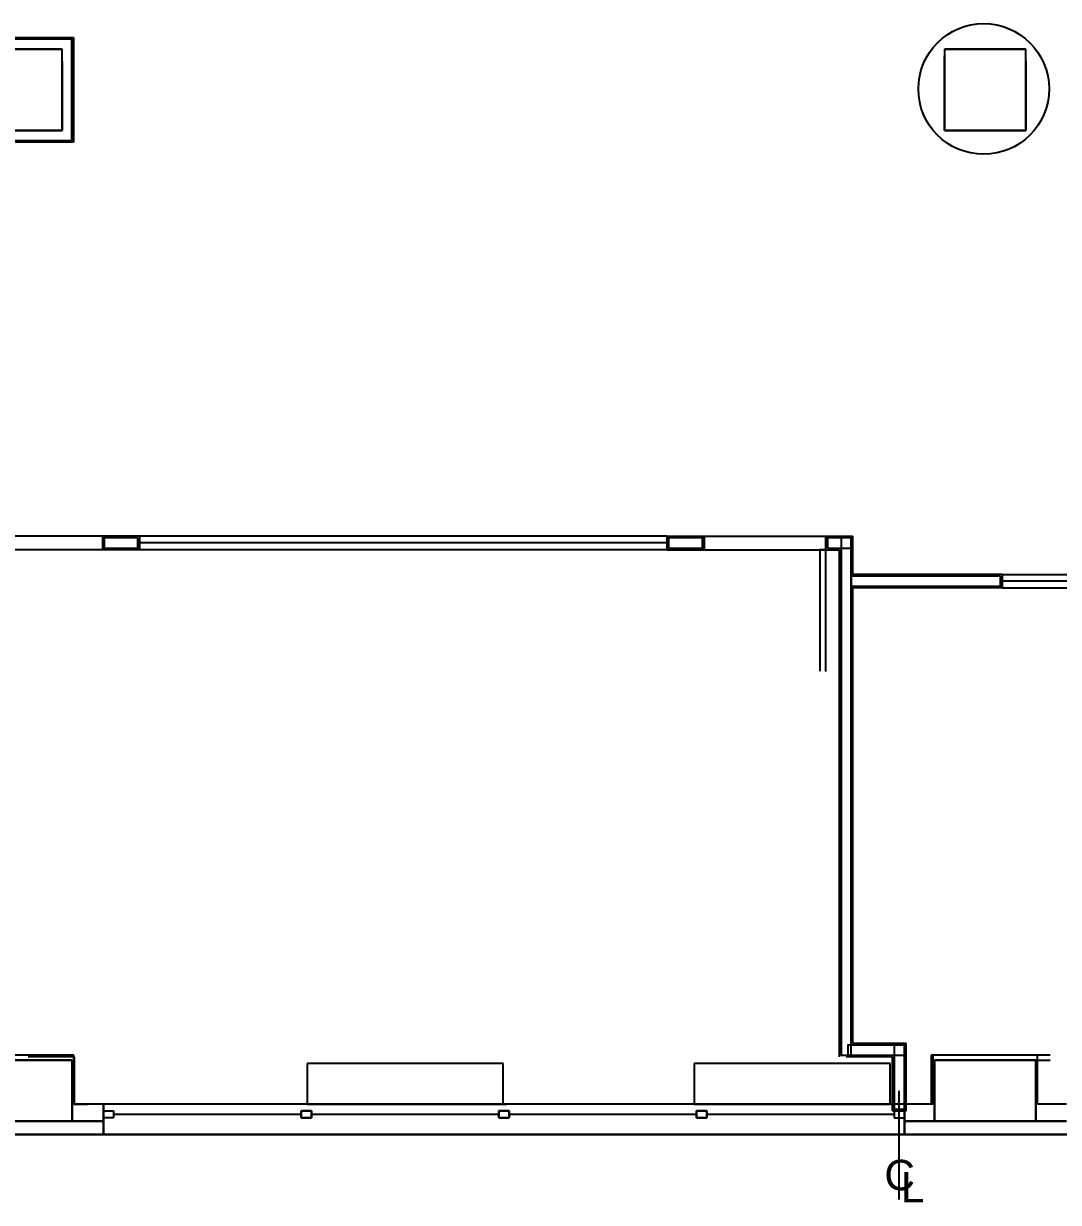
# Model space of a CAD drawing. Extents: x -170 to 1783, y -20 to 1205.
# Drawn here: x 631.6 to 937.7, y -20.1 to 328.6 of the extents above; entities that cross this region are included whole.
import ezdxf

# ---------------------------------------------------------------- set-up
doc = ezdxf.new("R2010")
doc.units = 0
doc.header["$LTSCALE"] = 96
doc.header["$MEASUREMENT"] = 0
for name, color, linetype in [('_DIM_A', 7, 'Continuous'), ('A-E-COLM_A', 7, 'Continuous'), ('A-GLAZ_A', 7, 'Continuous'), ('A-WALL-BLOW_A', 7, 'Continuous'), ('A-WALL-EXIST_A', 7, 'Continuous'), ('A-WALL-EXT_A', 7, 'Continuous'), ('I-E-FILL-DMSE_A', 7, 'Continuous'), ('I-E-WALL-DMSE_A', 7, 'Continuous'), ('I-E-WALL_A', 7, 'Continuous'), ('I-MECH_A', 7, 'Continuous'), ('I-N-CEIL-GRID_A', 7, 'Continuous'), ('I-N-DOOR_A', 7, 'Continuous'), ('I-N-FILL-TNT_A', 7, 'Continuous'), ('I-N-GLAZ_A', 7, 'Continuous'), ('I-N-WALL_A', 7, 'Continuous'), ('MAIN', 7, 'Continuous'), ('X-BASE-04-EXISTING', 7, 'Continuous'), ('X-BASE-04-EXISTING_A', 7, 'Continuous')]:
    doc.layers.add(name, color=color, linetype=linetype)
doc.styles.add('ARIAL', font='arial.ttf')

# ---------------------------------------------------------------- blocks, each defined once
blk = doc.blocks.new('-DR90')
at = {"color": 7, "linetype": 'Continuous'}
for p, q in [((0, 1), (0, 0)), ((0.0486, 0), (0.0486, 0.9988)), ((0, 0), (0.0486, 0))]:
    blk.add_line(p, q, dxfattribs=at)
blk = doc.blocks.new('_BL_0000')
at = {"layer": 'X-BASE-04-EXISTING', "color": 92, "linetype": 'Continuous'}
for p, q in [((15, 18), (-15, 18)), ((-15, 18), (-15, 0)), ((15, 0), (15, 18)), ((-15, 0), (15, 0)), ((-15, 0), (-15, 0))]:
    blk.add_line(p, q, dxfattribs=at)
blk = doc.blocks.new('_BL_0001')
at = {"layer": 'X-BASE-04-EXISTING', "color": 92, "linetype": 'Continuous'}
for p, q in [((12, 12), (-12, 12)), ((-12, 12), (-12, -12)), ((12, -12), (12, 12)), ((-12, -12), (12, -12)), ((-12, -12), (-12, -12))]:
    blk.add_line(p, q, dxfattribs=at)
blk = doc.blocks.new('8X30')
at = {"color": 7, "linetype": 'Continuous'}
for p, q in [((15, 18), (-15, 18)), ((-15, 18), (-15, 0)), ((15, 0), (15, 18)), ((-15, 0), (15, 0)), ((-15, 0), (-15, 0))]:
    blk.add_line(p, q, dxfattribs=at)

msp = doc.modelspace()

# ---------------------------------------------------------------- linework, layer by layer
at = {"layer": '_DIM_A', "color": 212, "linetype": 'Continuous'}
msp.add_line((890.625, -19.17976), (890.625, 13), dxfattribs=at)
at = {"layer": 'A-E-COLM_A', "color": 7, "linetype": 'Continuous'}
for p, q in [((616, 22), (646, 22)), ((646.625, 23), (633, 23)), ((646, 22), (646, 9)), ((646.625, 9), (646.625, 23)), ((900, 23.5), (900, 9)), ((935.25, 23.5), (900, 23.5)), ((901, 9), (901, 22)), ((901, 22), (935.25, 22))]:
    msp.add_line(p, q, dxfattribs=at)
at = {"layer": 'A-GLAZ_A', "color": 212, "linetype": 'Continuous'}
for p, q in [((655.25, 5), (655.25, 7)), ((655.25, 7), (658.25, 7)), ((658.25, 7), (658.25, 5)), ((716.71875, 7), (713.71875, 7)), ((713.71875, 7), (713.71875, 5)), ((713.71875, 5), (713.71875, 7)), ((713.71875, 7), (716.71875, 7)), ((716.71875, 5), (716.71875, 7)), ((716.71875, 7), (716.71875, 5)), ((775.1875, 7), (772.1875, 7)), ((772.1875, 7), (772.1875, 5)), ((772.1875, 5), (772.1875, 7)), ((772.1875, 7), (775.1875, 7)), ((775.1875, 5), (775.1875, 7)), ((775.1875, 7), (775.1875, 5)), ((833.65625, 7), (830.65625, 7)), ((830.65625, 7), (830.65625, 5)), ((830.65625, 5), (830.65625, 7)), ((830.65625, 7), (833.65625, 7)), ((833.65625, 5), (833.65625, 7)), ((833.65625, 7), (833.65625, 5)), ((892.125, 7), (889.125, 7)), ((889.125, 7), (889.125, 5)), ((892.125, 5), (892.125, 7)), ((658.25, 5), (655.25, 5)), ((713.71875, 6), (658.25, 6)), ((658.25, 5), (658.25, 5)), ((713.71875, 5), (716.71875, 5)), ((713.71875, 5), (713.71875, 5)), ((716.71875, 5), (713.71875, 5)), ((772.1875, 6), (716.71875, 6)), ((716.71875, 5), (716.71875, 5)), ((772.1875, 5), (775.1875, 5)), ((772.1875, 5), (772.1875, 5)), ((775.1875, 5), (772.1875, 5)), ((830.65625, 6), (775.1875, 6)), ((775.1875, 5), (775.1875, 5)), ((830.65625, 5), (833.65625, 5)), ((830.65625, 5), (830.65625, 5)), ((833.65625, 5), (830.65625, 5)), ((889.125, 6), (833.65625, 6)), ((833.65625, 5), (833.65625, 5)), ((889.125, 5), (892.125, 5)), ((889.125, 5), (889.125, 5))]:
    msp.add_line(p, q, dxfattribs=at)
at = {"layer": 'A-WALL-BLOW_A', "color": 5, "linetype": 'Continuous'}
for p, q in [((655.25, 9), (655.25, 0)), ((892.125, 9), (655.25, 9)), ((892.125, 0), (892.125, 9)), ((655.25, 0), (892.125, 0))]:
    msp.add_line(p, q, dxfattribs=at)
at = {"layer": 'A-WALL-EXIST_A', "color": 2, "linetype": 'Continuous'}
for p, q in [((619, 321), (643, 321)), ((904, 321), (928, 321)), ((643, 317.5), (643, 297)), ((904, 297), (904, 319)), ((928, 317.5), (928, 297)), ((643, 297), (619, 297)), ((928, 297), (904, 297)), ((616, 22), (646, 22)), ((646.5, 23.5), (633, 23.5)), ((646, 22), (646, 9)), ((646.5, 9), (646.5, 23.5)), ((900.5, 23.5), (900.5, 9)), ((918, 23.5), (900.5, 23.5)), ((901, 7.5), (901, 22)), ((901, 22), (931, 22)), ((931.5, 23.5), (922, 23.5)), ((931, 22), (931, 9)), ((931.5, 9), (931.5, 23.5)), ((646.5, 9), (650.5, 9)), ((770.5, 9), (774.5, 9))]:
    msp.add_line(p, q, dxfattribs=at)
at = {"layer": 'A-WALL-EXT_A', "color": 2, "linetype": 'Continuous'}
for p, q in [((646, 9), (646, 4)), ((655.25, 9), (646.5, 9)), ((655.25, 4), (655.25, 9)), ((892.125, 9), (892.125, 4)), ((900.5, 9), (892.125, 9)), ((901, 4), (901, 7.5)), ((931, 9), (931, 4)), ((940.125, 9), (931.5, 9)), ((655.25, 4), (607.25, 4)), ((646, 4), (655.25, 4)), ((655.25, 0), (655.25, 4)), ((892.125, 4), (892.125, 0)), ((940.125, 4), (892.125, 4)), ((892.125, 4), (901, 4)), ((931, 4), (940.125, 4)), ((607.25, 0), (655.25, 0)), ((892.125, 0), (940.125, 0))]:
    msp.add_line(p, q, dxfattribs=at)
at = {"layer": 'I-E-FILL-DMSE_A', "color": 132, "linetype": 'Continuous'}
msp.add_3dface([(615.87506, 294), (645.87506, 294), (645.87506, 324), (615.87506, 324)], dxfattribs=at)
at = {"layer": 'I-E-WALL-DMSE_A', "color": 40, "linetype": 'Continuous'}
for p, q in [((615.375, 324.5), (646.375, 324.5)), ((646.375, 324.5), (646.375, 293.5)), ((646.375, 293.5), (615.375, 293.5))]:
    msp.add_line(p, q, dxfattribs=at)
at = {"layer": 'I-E-WALL_A', "color": 132, "linetype": 'Continuous'}
for p, q in [((619, 321), (643, 321)), ((904, 321), (928, 321)), ((643, 317.5), (643, 297)), ((904, 297), (904, 319)), ((928, 317.5), (928, 297)), ((643, 297), (619, 297)), ((928, 297), (904, 297)), ((616, 22), (646, 22)), ((646.5, 23.5), (629, 23.5)), ((646, 22), (646, 9)), ((646.5, 9), (646.5, 23.5)), ((918, 23.5), (900.5, 23.5)), ((900.5, 23.5), (900.5, 9)), ((901, 7.5), (901, 22)), ((901, 22), (931, 22)), ((931.5, 23.5), (922, 23.5)), ((931, 22), (931, 9)), ((931.5, 9), (931.5, 23.5)), ((646.5, 9), (650.5, 9))]:
    msp.add_line(p, q, dxfattribs=at)
at = {"layer": 'I-MECH_A', "color": 7, "linetype": 'Continuous'}
for p, q in [((773.45312, 21), (715.45312, 21)), ((715.45312, 21), (715.45312, 9)), ((773.45312, 9), (773.45312, 21)), ((887.92716, 21), (829.92715, 21)), ((829.92715, 21), (829.92715, 9)), ((887.92716, 9), (887.92716, 21)), ((715.45312, 9), (773.45312, 9)), ((773.45312, 9), (773.45312, 9)), ((773.45312, 9), (773.45312, 9)), ((829.92715, 9), (887.92716, 9)), ((887.92716, 9), (887.92716, 9)), ((887.92716, 9), (887.92716, 9))]:
    msp.add_line(p, q, dxfattribs=at)
at = {"layer": 'I-N-CEIL-GRID_A', "color": 30, "linetype": 'Continuous'}
for p, q in [((654.91095, 176.99723), (618.91095, 176.99723)), ((821.90356, 176.99723), (665.90356, 176.99723)), ((832.91179, 176.99723), (868.91179, 176.99723)), ((654.91095, 172.99723), (618.91095, 172.99723)), ((821.90356, 172.99723), (665.90356, 172.99723)), ((832.91179, 172.99723), (868.91179, 172.99723)), ((921.02416, 165.68751), (945.02416, 165.68751)), ((921.02416, 161.68751), (945.02416, 161.68751))]:
    msp.add_line(p, q, dxfattribs=at)
at = {"layer": 'I-N-FILL-TNT_A', "color": 47, "linetype": 'Continuous'}
for points in [[(665.40355, 176.49723), (655.41094, 176.49723), (655.41094, 173.49723), (665.40355, 173.49723)], [(822.40356, 173.49723), (832.4118, 173.49723), (832.4118, 176.49723), (822.40356, 176.49723)], [(869.4118, 173.49723), (876.41179, 173.49723), (876.41179, 176.49723), (869.4118, 176.49723)], [(876.41179, 23.5), (876.41179, 176.49723), (873.41179, 176.49723), (873.41179, 23.5)], [(920.52416, 165.18751), (876.41179, 165.18751), (876.41179, 162.1875), (920.52416, 162.1875)], [(892.125, 26.5), (875.36493, 26.5), (875.36493, 23.5), (892.125, 23.5)], [(892.125, 7.49999), (892.125, 26.5), (889.125, 26.5), (889.125, 7.49999)]]:
    msp.add_3dface(points, dxfattribs=at)
at = {"layer": 'I-N-GLAZ_A', "color": 5, "linetype": 'Continuous'}
for p, q in [((821.90356, 174.99723), (665.90356, 174.99723)), ((945.02416, 163.68751), (921.02416, 163.68751))]:
    msp.add_line(p, q, dxfattribs=at)
at = {"layer": 'I-N-WALL_A', "color": 2, "linetype": 'Continuous'}
for p, q in [((665.90356, 176.99723), (654.91095, 176.99723)), ((654.91095, 176.99723), (654.91095, 172.99723)), ((665.90356, 176.99723), (654.91095, 176.99723)), ((654.91095, 176.99723), (654.91095, 172.99723)), ((665.90356, 176.99723), (665.90356, 172.99723)), ((665.90356, 176.99723), (665.90356, 172.99723)), ((821.90356, 176.99723), (832.91179, 176.99723)), ((821.90356, 176.99723), (821.90356, 172.99723)), ((821.90356, 176.99723), (832.91179, 176.99723)), ((821.90356, 176.99723), (821.90356, 172.99723)), ((832.91179, 176.99723), (832.91179, 172.99723)), ((832.91179, 176.99723), (832.91179, 172.99723)), ((868.91179, 172.99723), (868.91179, 176.99723)), ((868.91179, 176.99723), (876.91179, 176.99723)), ((868.91179, 172.99723), (868.91179, 176.99723)), ((876.91179, 165.68751), (876.91179, 176.99723)), ((665.90356, 172.99723), (654.91095, 172.99723)), ((665.90356, 172.99723), (654.91095, 172.99723)), ((821.90356, 172.99723), (832.91179, 172.99723)), ((821.90356, 172.99723), (832.91179, 172.99723)), ((868.91179, 172.99723), (872.91179, 172.99723)), ((868.91179, 172.99723), (872.91179, 172.99723)), ((872.91179, 23), (872.91179, 172.99723)), ((921.02416, 165.68751), (876.91179, 165.68751)), ((921.02416, 165.68751), (921.02416, 161.68751)), ((876.91179, 27), (876.91179, 161.68751)), ((921.02416, 161.68751), (876.91179, 161.68751)), ((921.02416, 161.68751), (880.81095, 161.68751)), ((892.625, 27), (876.91179, 27)), ((892.625, 7), (892.625, 27)), ((888.625, 23), (874.86492, 23)), ((888.625, 7), (888.625, 23)), ((888.625, 7), (892.625, 7))]:
    msp.add_line(p, q, dxfattribs=at)
at = {"layer": 'MAIN', "color": 47, "linetype": 'Continuous'}
msp.add_circle((915.58973, 309.28194), 19.32573, dxfattribs=at)
at = {"layer": 'X-BASE-04-EXISTING_A', "color": 5, "linetype": 'Continuous'}
for p, q in [((655.25, 9), (655.25, 0)), ((892.125, 9), (655.25, 9)), ((892.125, 0), (892.125, 9)), ((655.25, 0), (892.125, 0))]:
    msp.add_line(p, q, dxfattribs=at)
at = {"layer": 'X-BASE-04-EXISTING_A', "color": 212, "linetype": 'Continuous'}
for p, q in [((655.25, 5), (655.25, 7)), ((655.25, 7), (658.25, 7)), ((658.25, 7), (658.25, 5)), ((716.71875, 7), (713.71875, 7)), ((713.71875, 7), (713.71875, 5)), ((713.71875, 5), (713.71875, 7)), ((713.71875, 7), (716.71875, 7)), ((716.71875, 5), (716.71875, 7)), ((716.71875, 7), (716.71875, 5)), ((775.1875, 7), (772.1875, 7)), ((772.1875, 7), (772.1875, 5)), ((772.1875, 5), (772.1875, 7)), ((772.1875, 7), (775.1875, 7)), ((775.1875, 5), (775.1875, 7)), ((775.1875, 7), (775.1875, 5)), ((833.65625, 7), (830.65625, 7)), ((830.65625, 7), (830.65625, 5)), ((830.65625, 5), (830.65625, 7)), ((830.65625, 7), (833.65625, 7)), ((833.65625, 5), (833.65625, 7)), ((833.65625, 7), (833.65625, 5)), ((892.125, 7), (889.125, 7)), ((889.125, 7), (889.125, 5)), ((892.125, 5), (892.125, 7)), ((658.25, 5), (655.25, 5)), ((713.71875, 6), (658.25, 6)), ((658.25, 5), (658.25, 5)), ((713.71875, 5), (716.71875, 5)), ((713.71875, 5), (713.71875, 5)), ((716.71875, 5), (713.71875, 5)), ((772.1875, 6), (716.71875, 6)), ((716.71875, 5), (716.71875, 5)), ((772.1875, 5), (775.1875, 5)), ((772.1875, 5), (772.1875, 5)), ((775.1875, 5), (772.1875, 5)), ((830.65625, 6), (775.1875, 6)), ((775.1875, 5), (775.1875, 5)), ((830.65625, 5), (833.65625, 5)), ((830.65625, 5), (830.65625, 5)), ((833.65625, 5), (830.65625, 5)), ((889.125, 6), (833.65625, 6)), ((833.65625, 5), (833.65625, 5)), ((889.125, 5), (892.125, 5)), ((889.125, 5), (889.125, 5))]:
    msp.add_line(p, q, dxfattribs=at)
at = {"layer": 'X-BASE-04-EXISTING_A', "color": 7, "linetype": 'Continuous'}
msp.add_line((1500, 0), (343.00003, 0), dxfattribs=at)

# ---------------------------------------------------------------- block references
at = {"layer": 'A-E-COLM_A', "color": 7, "linetype": 'Continuous'}
msp.add_blockref('8X30', (916, 4), dxfattribs=at)
at = {"layer": 'I-N-DOOR_A', "color": 92, "linetype": 'Continuous', "xscale": 36, "yscale": 36, "zscale": 36, "rotation": 180}
msp.add_blockref('-DR90', (868.91179, 172.99723), dxfattribs=at)
at = {"layer": 'X-BASE-04-EXISTING_A', "color": 92, "linetype": 'Continuous'}
for name, p in [('_BL_0001', (631, 309)), ('_BL_0001', (916, 309)), ('_BL_0000', (631, 4)), ('_BL_0000', (916, 4))]:
    msp.add_blockref(name, p, dxfattribs=at)

# ---------------------------------------------------------------- texts
at = {"layer": '_DIM_A', "color": 92, "linetype": 'Continuous', "style": 'ARIAL'}
for s, p in [('C', (886.19471, -16.44662)), ('L', (891.09432, -20.05244))]:
    msp.add_text(s, height=9, dxfattribs=at).set_placement(p)

doc.saveas('drawing.dxf')
